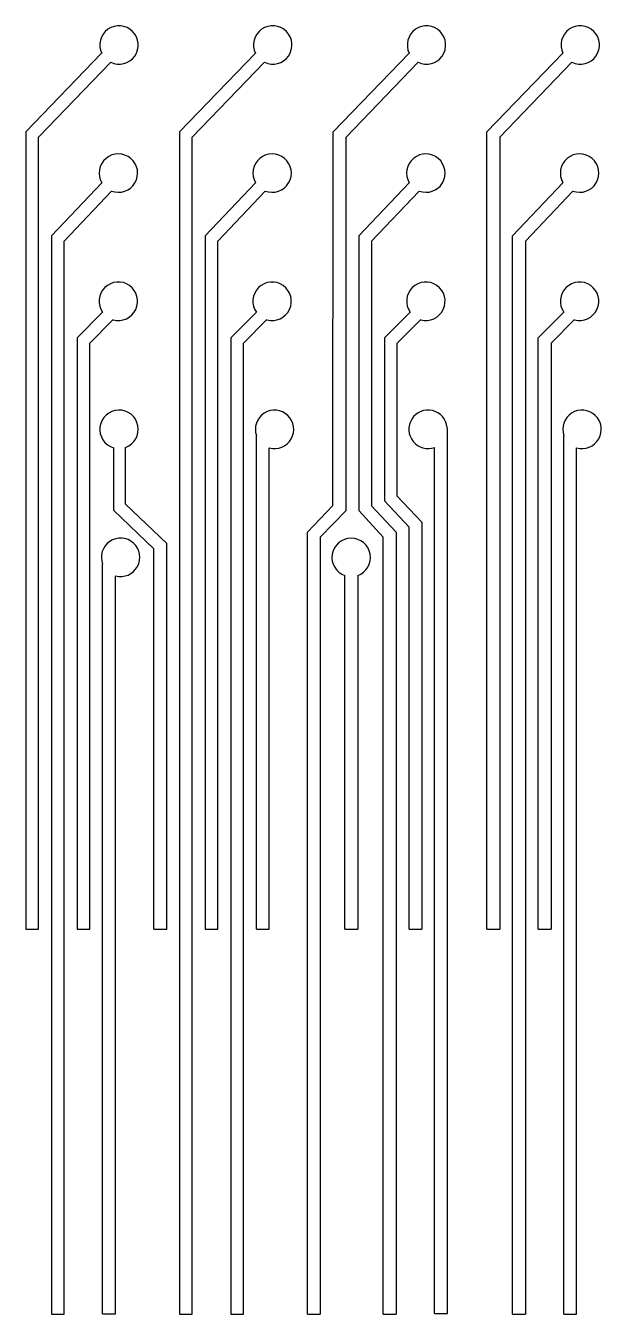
# Model space of a CAD drawing. Header units: millimetres. Extents: x -17 to 28, y -84 to 16.
import ezdxf

# ---------------------------------------------------------------- set-up
doc = ezdxf.new("R2010")
doc.units = ezdxf.units.MM
doc.linetypes.add('CENTERX2', pattern=[20.32, 12.7, -2.54, 2.54, -2.54])

msp = doc.modelspace()

# ---------------------------------------------------------------- linework, layer by layer
at = {"color": 7, "linetype": 'Continuous'}
for p, q in [((-17.4, 8.23), (-11.48, 14.35)), ((-5.4, 8.23), (0.52, 14.35)), ((6.6, 8.23), (12.52, 14.35)), ((18.6, 8.23), (24.52, 14.35)), ((-16.4, 7.81), (-10.77, 13.65)), ((-4.4, 7.81), (1.23, 13.65)), ((7.6, 7.81), (13.23, 13.65)), ((19.6, 7.81), (25.23, 13.65)), ((-17.4, 8.23), (-17.4, -54.02)), ((-5.4, 8.23), (-5.4, -84.08)), ((6.58, -20.96), (6.6, 8.23)), ((18.6, -54.02), (18.6, 8.23)), ((-16.4, -54.02), (-16.4, 7.81)), ((-4.4, -84.08), (-4.4, 7.81)), ((7.62, -21.33), (7.6, 7.81)), ((19.6, 7.81), (19.6, -54.02)), ((-15.4, 0.11), (-11.47, 4.25)), ((-3.4, 0.11), (0.53, 4.25)), ((8.6, 0.11), (12.53, 4.25)), ((20.6, 0.11), (24.53, 4.25)), ((-14.4, -0.31), (-10.7, 3.6)), ((-2.4, -0.31), (1.3, 3.6)), ((9.6, -0.31), (13.3, 3.6)), ((21.6, -0.31), (25.3, 3.6)), ((-15.4, 0.11), (-15.4, -84.08)), ((-3.4, 0.11), (-3.4, -54.02)), ((8.6, 0.11), (8.6, -21.35)), ((20.6, -84.08), (20.6, 0.11)), ((-14.4, -84.08), (-14.4, -0.31)), ((-2.4, -54.02), (-2.4, -0.31)), ((9.6, -0.31), (9.6, -20.98)), ((21.6, -0.31), (21.6, -84.08)), ((-13.4, -7.86), (-11.4, -5.86)), ((-1.4, -7.86), (0.6, -5.86)), ((10.6, -7.86), (12.6, -5.86)), ((22.6, -7.86), (24.6, -5.86)), ((-10.57, -6.44), (-12.4, -8.27)), ((1.43, -6.44), (-0.4, -8.27)), ((13.43, -6.44), (11.6, -8.27)), ((25.43, -6.44), (23.6, -8.27)), ((-13.4, -7.86), (-13.4, -54.02)), ((-1.4, -7.86), (-1.4, -84.08)), ((10.6, -7.86), (10.6, -20.59)), ((22.6, -54.02), (22.6, -7.86)), ((-12.4, -54.02), (-12.4, -8.27)), ((-0.4, -84.08), (-0.4, -8.27)), ((11.6, -20.22), (11.6, -8.27)), ((23.6, -8.27), (23.6, -54.02)), ((15.51, -14.98), (15.49, -14.85)), ((15.51, -84.02), (15.51, -14.98)), ((0.6, -54.02), (0.6, -15.49)), ((24.6, -84.08), (24.6, -15.49)), ((-10.55, -16.44), (-10.55, -21.31)), ((-9.61, -20.84), (-9.61, -16.41)), ((1.6, -54.02), (1.6, -16.44)), ((14.51, -84.02), (14.51, -16.41)), ((25.6, -84.08), (25.6, -16.44)), ((-9.61, -20.84), (-6.4, -23.91)), ((6.58, -20.96), (4.58, -23.02)), ((9.6, -20.98), (11.51, -23.03)), ((12.52, -22.65), (10.6, -20.59)), ((11.6, -20.22), (13.51, -22.26)), ((-10.55, -21.31), (-7.4, -24.32)), ((7.62, -21.33), (5.58, -23.42)), ((8.6, -21.35), (10.51, -23.43)), ((4.58, -84.08), (4.58, -23.02)), ((11.51, -23.03), (11.51, -84.08)), ((12.52, -54.02), (12.52, -22.65)), ((13.51, -22.26), (13.51, -54.02)), ((-6.4, -54.02), (-6.4, -23.91)), ((5.58, -23.42), (5.58, -84.08)), ((10.51, -84.08), (10.51, -23.43)), ((-7.4, -54.02), (-7.4, -24.32)), ((-11.4, -84.04), (-11.4, -25.53)), ((-10.4, -84.04), (-10.4, -26.44)), ((7.51, -54.02), (7.51, -26.42)), ((8.51, -26.41), (8.51, -54.02)), ((-17.4, -54.02), (-16.4, -54.02)), ((-13.4, -54.02), (-12.4, -54.02)), ((-7.4, -54.02), (-6.4, -54.02)), ((-3.4, -54.02), (-2.4, -54.02)), ((0.6, -54.02), (1.6, -54.02)), ((7.51, -54.02), (8.51, -54.02)), ((12.52, -54.02), (13.51, -54.02)), ((18.6, -54.02), (19.6, -54.02)), ((22.6, -54.02), (23.6, -54.02)), ((-15.4, -84.08), (-14.4, -84.08)), ((-11.4, -84.04), (-10.4, -84.04)), ((-5.4, -84.08), (-4.4, -84.08)), ((-1.4, -84.08), (-0.4, -84.08)), ((4.58, -84.08), (5.58, -84.08)), ((10.51, -84.08), (11.51, -84.08)), ((14.51, -84.02), (15.51, -84.02)), ((20.6, -84.08), (21.6, -84.08)), ((24.6, -84.08), (25.6, -84.08))]:
    msp.add_line(p, q, dxfattribs=at)
at = {"color": 7, "linetype": 'CENTERX2'}
for p, q in [((-15.4, -84.08), (-14.4, -84.08)), ((-5.4, -84.08), (-4.4, -84.08)), ((-1.4, -84.08), (-0.4, -84.08)), ((4.58, -84.08), (5.58, -84.08)), ((20.6, -84.08), (21.6, -84.08))]:
    msp.add_line(p, q, dxfattribs=at)
at = {"color": 7, "linetype": 'Continuous'}
for centre, start, end in [((-10.12, 15), 244.4685, 205.5261), ((1.88, 15), 244.4685, 205.5261), ((13.88, 15), 244.4685, 205.5261), ((25.88, 15), 244.4685, 205.5261), ((-10.17, 5), 249.1566, 210.1696), ((1.83, 5), 249.1566, 210.1696), ((13.83, 5), 249.1566, 210.1696), ((25.83, 5), 249.1566, 210.1696), ((-10.17, -5), 254.426, 214.8999), ((1.83, -5), 254.426, 214.8999), ((13.83, -5), 254.426, 214.8999), ((25.83, -5), 254.426, 214.8999), ((-10.12, -15), 289.9339, 253.55), ((2.02, -15), 253.8139, 199.0166), ((14, -15), 5.8043, 289.9339), ((26.02, -15), 253.8139, 199.0166), ((-10, -24.99), 254.549, 201.0799), ((8, -25), 289.9339, 250.9901)]:
    msp.add_arc(centre, 1.5, start, end, dxfattribs=at)

doc.saveas('drawing.dxf')
